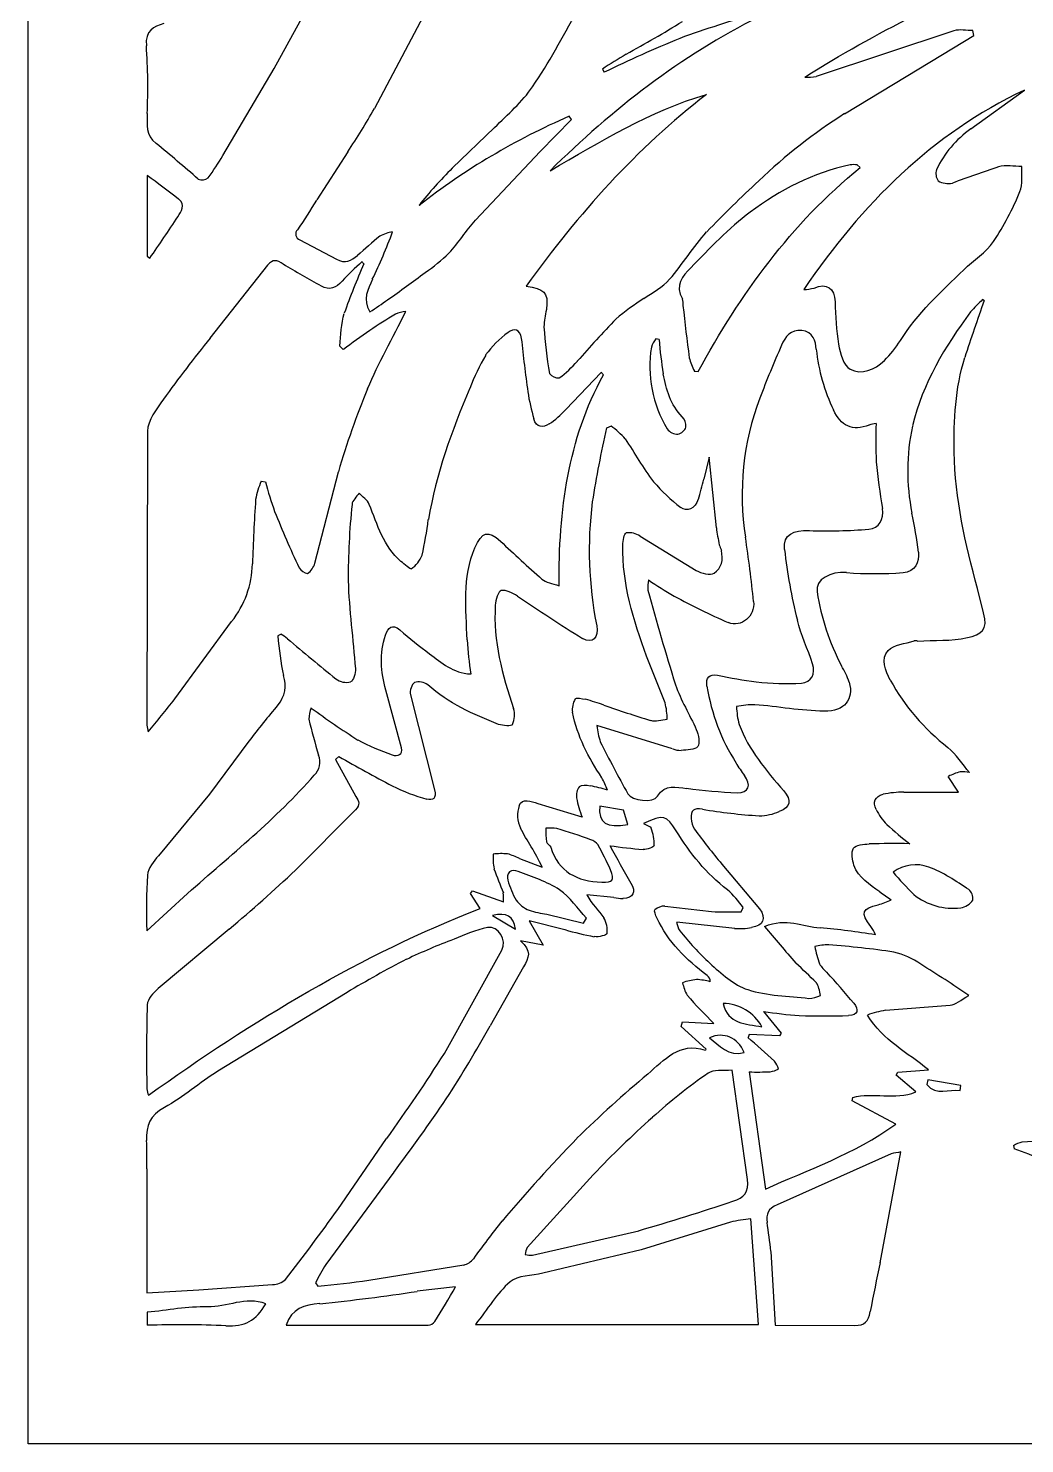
# Model space of a CAD drawing. Header units: millimetres. Extents: x 110 to 500, y -365 to -41.
# Drawn here: x 110.3 to 229.1, y -365.5 to -196.8 of the extents above; entities that cross this region are included whole.
import ezdxf

# ---------------------------------------------------------------- set-up
doc = ezdxf.new("R2010")
doc.units = ezdxf.units.MM
doc.layers.get('0').update_dxf_attribs({"lineweight": 25, "true_color": 0xffffff})

msp = doc.modelspace()

# ---------------------------------------------------------------- linework, layer by layer
for p, q in [((110.35, -365.48), (110.35, -41.49)), ((139.65, -201.61), (146.24, -189.63)), ((158.53, -193.26), (151.6, -206.38)), ((220.64, -197.13), (204.24, -202.56)), ((223.04, -197.66), (222.93, -197.1)), ((219.31, -199.94), (223.04, -197.66)), ((207.62, -207), (219.31, -199.94)), ((133.52, -211.98), (139.65, -201.61)), ((178.76, -201.68), (178.98, -202.06)), ((222.69, -208.8), (229.07, -204.18)), ((175.09, -207.68), (174.81, -207.31)), ((160.87, -213.5), (165.92, -208.64)), ((171.35, -211.51), (175.09, -207.68)), ((148.42, -211.53), (144.72, -217.28)), ((163.66, -219.68), (171.35, -211.51)), ((209.48, -213.42), (209.13, -213.09)), ((124.51, -214.35), (124.51, -223.99)), ((142.72, -222.02), (147.08, -224.33)), ((124.51, -223.99), (124.83, -224.21)), ((138.87, -225.06), (132, -233.74)), ((185.52, -233.92), (185.15, -233.84)), ((147.89, -235.1), (147.48, -234.69)), ((189.72, -237.67), (190.17, -237.73)), ((178.62, -237.83), (174.41, -242.26)), ((179.8, -244.23), (179.25, -244.45)), ((124.56, -244.84), (124.47, -279.86)), ((191.5, -247.91), (190.84, -250.55)), ((192.35, -256.33), (191.5, -247.91)), ((138.1, -250.8), (138.61, -250.86)), ((144.5, -260.56), (147.3, -249.67)), ((183.27, -257.33), (189.96, -261.43)), ((224.19, -266.48), (223.46, -263.57)), ((127.8, -276.74), (134.58, -267.51)), ((140.47, -269), (140.07, -269.22)), ((186.23, -277.2), (184.04, -271.64)), ((154.83, -282.56), (152.94, -275.67)), ((155.89, -276.24), (158.75, -287.56)), ((187.14, -282.67), (178.11, -279.91)), ((136.64, -281.76), (131.95, -288.1)), ((147.35, -283.59), (146.97, -283.94)), ((146.97, -283.94), (149.4, -288.37)), ((221.22, -287.83), (219.99, -285.96)), ((131.95, -288.1), (125.86, -295.41)), ((214.7, -287.84), (221.22, -287.83)), ((149.35, -289.93), (142.19, -297.13)), ((171.07, -289.19), (176.33, -290.8)), ((181.29, -289.99), (178.45, -289.5)), ((181.8, -291.7), (181.29, -289.99)), ((168.89, -295.75), (171.58, -296.76)), ((193, -296.41), (197.49, -301.76)), ((124.48, -304.35), (129.32, -299.92)), ((163.06, -299.93), (163.29, -299.59)), ((164.2, -301.7), (163.06, -299.93)), ((163.29, -299.59), (166.97, -300.93)), ((180.11, -300.41), (176.9, -300.08)), ((186.22, -301.41), (191.77, -302.07)), ((195.29, -302.09), (195.54, -301.59)), ((165.65, -302.53), (168.4, -304.15)), ((174.29, -304.23), (170.02, -303.16)), ((170.02, -303.16), (171.71, -306.07)), ((172.15, -302.38), (176.51, -303.46)), ((176.51, -303.46), (176.87, -302.87)), ((194.53, -304.08), (187.62, -303.34)), ((134.3, -304.17), (125.83, -311.24)), ((159.94, -318.98), (166.78, -306.68)), ((171.71, -306.07), (169.01, -305.55)), ((169.38, -308.64), (165.39, -315.7)), ((148.33, -311.72), (132.93, -321.1)), ((212.51, -313.83), (220.23, -313.24)), ((188.14, -315.78), (188.32, -315.2)), ((188.32, -315.2), (192.06, -315.41)), ((197.98, -313.96), (200.07, -316.55)), ((191.14, -318.47), (188.14, -315.78)), ((196.24, -316.71), (196.12, -317.06)), ((199.86, -316.88), (196.24, -316.71)), ((200.07, -316.55), (199.86, -316.88)), ((196.07, -333.98), (194.23, -320.96)), ((196.26, -321.18), (198.19, -335.13)), ((213.77, -321.55), (213.97, -321.2)), ((216.13, -323.56), (213.77, -321.55)), ((213.97, -321.2), (217.63, -320.94)), ((217.54, -322.13), (217.44, -322.68)), ((221.49, -322.8), (217.54, -322.13)), ((221.4, -323.38), (221.49, -322.8)), ((208.54, -324.64), (208.62, -324.22)), ((213.73, -327.4), (208.54, -324.64)), ((147.24, -337.56), (153.05, -329.12)), ((227.77, -329.96), (227.85, -330.36)), ((236.15, -329.08), (228.75, -329.56)), ((213.19, -330.95), (199.6, -337)), ((211.88, -343.91), (214.33, -330.72)), ((124.46, -332.73), (124.46, -347.51)), ((153.91, -333.14), (145.8, -344.11)), ((177.68, -333.43), (169.82, -342.1)), ((197.35, -351.28), (196.47, -338.68)), ((170.43, -343.02), (183.09, -340.1)), ((194.02, -339.07), (183.39, -342.36)), ((183.39, -342.36), (171.66, -345.17)), ((198.85, -342.56), (199.36, -351.37)), ((150.94, -346.01), (162.26, -344.18)), ((124.46, -347.51), (130.68, -347.16)), ((130.68, -347.16), (139.47, -346.51)), ((144.59, -346.32), (144.87, -346.72)), ((161.27, -346.8), (156.71, -347.32)), ((124.52, -349.82), (124.52, -351.37)), ((141.06, -351.36), (157.98, -351.34)), ((163.63, -351.28), (197.35, -351.28)), ((199.36, -351.37), (208.81, -351.39)), ((500.1, -365.48), (110.35, -365.48))]:
    msp.add_line(p, q)
for centre, radius, start, end in [((243.48, -353.87), 165.44, 106.207, 109.6017), ((124.94, -95.11), 119.13, 298.3972, 302.1268), ((51.44, -203.88), 73.15, 357.5614, 3.905), ((252.54, -353.92), 168.74, 112.4953, 115.8457), ((234.44, -287.69), 102.46, 121.0448, 122.9147), ((203.15, -195.77), 6.88, 267.8166, 279.1307), ((72.51, -161.21), 91.08, 326.4565, 330.2641), ((207.67, -283.09), 82.6, 113.4392, 127.9174), ((241.85, -261.12), 64.04, 122.3043, 133.9262), ((229.83, -218.99), 12.44, 125.064, 154.6385), ((-19.88, -387.17), 228.82, 48.881, 50.5269), ((113.69, -200.85), 22.74, 322.7162, 330.6972), ((194.63, -247.62), 48, 134.6876, 141.785), ((208.75, -217.28), 4.21, 84.8381, 96.1367), ((219.95, -214.14), 1.44, 160.2801, 216.2437), ((305.62, -448.06), 247.88, 108.7402, 110.0891), ((-15.71, -405.11), 236.75, 52.5471, 53.6814), ((131.05, -213.66), 1.22, 248.3466, 307.1764), ((288, -314.04), 134.21, 132.4459, 136.1611), ((219.97, -213.02), 2.3, 239.1198, 282.885), ((107.21, -195.75), 43.25, 324.5778, 330.1406), ((197.07, -203.52), 33.94, 326.5271, 337.9238), ((-17.26, -124.61), 173.52, 324.9715, 326.9396), ((142.92, -221.34), 0.704, 131.5695, 253.8578), ((193.42, -271.93), 65.03, 129.2906, 132.3767), ((89.76, -196.97), 68.4, 334.2083, 339.3642), ((154.69, -226.25), 5.26, 100.0866, 117.794), ((145.81, -208.56), 21.01, 304.2917, 314.289), ((212.53, -106.09), 138.82, 238.8561, 241.0045), ((177.15, -254.73), 40.46, 131.9354, 136.6091), ((224.84, -257.84), 81.46, 156.1441, 160.601), ((-11.51, -366.18), 214.84, 41.1178, 41.2101), ((12.27, -30.75), 243.36, 305.3786, 306.6813), ((94.48, -145.2), 102.45, 303.5217, 304.9524), ((198.65, -252.94), 28.19, 121.9828, 130.3873), ((186.25, -229.63), 2.14, 354.1544, 15.4069), ((202.72, -222.94), 5, 270.5199, 284.6867), ((467.47, -315.84), 258.16, 160.4074, 161.9977), ((233.5, -239.79), 14.21, 131.5315, 139.7969), ((183.1, -288.54), 72.16, 55.2204, 55.3984), ((179.46, -274.22), 50.21, 120.3246, 124.476), ((155.91, -235.33), 4.81, 96.8363, 112.02), ((183.5, -233.06), 11.72, 166.6152, 176.7028), ((434.18, -203.68), 247.2, 186.0768, 187.5337), ((242.54, -229.1), 36.03, 180.5105, 188.5686), ((233.42, -228.09), 61.77, 183.9967, 189.2048), ((282.92, -329.86), 142.11, 136.1824, 138.9324), ((281.01, -353.05), 190.89, 141.3148, 144.0641), ((231.41, -347.23), 139.81, 125.0872, 126.6778), ((174.46, -242.68), 11.85, 125.8532, 144.1892), ((412.69, -207.58), 244.99, 186.1391, 187.6377), ((187.71, -235.92), 3.3, 140.8982, 160.3279), ((238.9, -229.62), 53.55, 184.6077, 188.9945), ((203.37, -227.24), 12.85, 314.4587, 328.1059), ((186.3, -248.33), 24.86, 149.6044, 159.7495), ((199.19, -237.04), 14.76, 171.3003, 210.6476), ((196.27, -234.26), 7.38, 194.3493, 207.4991), ((316.32, -286.13), 127.12, 156.0777, 159.1504), ((226.07, -232.79), 21.93, 185.9479, 205.6931), ((165.07, -227.02), 14.3, 306.7344, 318.496), ((173.54, -237.08), 1.41, 219.1984, 273.4188), ((-1.2, -399.22), 241.63, 41.8178, 41.9103), ((240.31, -276.86), 96.9, 157.4926, 163.7025), ((199.33, -235.16), 29.88, 189.601, 195.9328), ((228.42, -252.45), 33, 159.4768, 188.7442), ((166.2, -234.74), 11.13, 303.9686, 317.4871), ((311.99, -274.46), 136.09, 167.2584, 171.0245), ((174.08, -252.32), 9.91, 41.5578, 54.7868), ((187.44, -243.86), 1.37, 283.7829, 339.7638), ((187.18, -244.21), 1.55, 355.1449, 44.2729), ((212.65, -250.69), 6.91, 100.6157, 107.8011), ((268.72, -245.88), 57.38, 178.0214, 182.5933), ((240.35, -249.54), 25.2, 167.7947, 191.5538), ((187.77, -243.58), 1.61, 217.6381, 269.7519), ((279.8, -242.12), 68.69, 185.3026, 190.0038), ((147.31, -254.79), 10.04, 156.5955, 169.569), ((180.38, -239.91), 43.18, 194.6866, 199.6112), ((200.43, -237.73), 20.35, 220.144, 232.6895), ((163.2, -244.4), 28.32, 342.4317, 347.4589), ((321.44, -265.75), 184.44, 176.0266, 178.4154), ((271.67, -201.26), 142.26, 201.9342, 204.8763), ((237.5, -262.55), 89.03, 174.2014, 180.0552), ((223.02, -259.01), 45.82, 172.7542, 191.3258), ((168.93, -264.84), 47.83, 6.7258, 12.3693), ((113.08, -249.73), 45.29, 347.3907, 352.8504), ((215.14, -253.48), 22.97, 187.1344, 192.2895), ((308.85, -107.25), 207.21, 226.6558, 228.5062), ((181.93, -259.42), 2.49, 57.3898, 97.2694), ((34.81, -281.87), 162.84, 5.9036, 8.6184), ((205.46, -193.78), 62.93, 268.1611, 274.618), ((153.82, -258.18), 3.75, 305.2238, 337.5967), ((207.5, -253.23), 15.67, 199.1361, 201.7067), ((258.96, -252.71), 58.81, 186.0626, 194.3989), ((125.52, -260.35), 11.55, 321.6774, 358.5327), ((143.92, -260.25), 1.56, 212.9481, 259.2927), ((142.14, -259.81), 2.48, 307.0276, 342.5166), ((189.05, -263.34), 4.87, 170.7573, 184.8656), ((210.97, -223.05), 47.7, 235.921, 240.2673), ((211.31, -214.21), 47.59, 265.8459, 273.9571), ((304.97, -63.27), 243.05, 235.8804, 238.0618), ((453.09, -191.64), 278.4, 195.0132, 197.4327), ((224.97, -195.8), 78.32, 241.26, 246.5212), ((233.36, -259.31), 29.39, 189.1578, 207.2892), ((181.89, -265.47), 41.99, 185.1208, 191.6554), ((134.78, -277.99), 10.63, 52.5211, 57.6989), ((291.6, -94.78), 230.54, 229.2975, 231.1599), ((200.85, -214.8), 70.86, 229.286, 232.9646), ((214.42, -266.18), 51.9, 183.8956, 188.4043), ((216.06, -271.57), 1.76, 81.3938, 95.0601), ((198.54, -278.17), 10.24, 19.5259, 31.746), ((137.38, -275.11), 3.59, 319.5254, 18.92), ((148.27, -272.66), 2.1, 233.3628, 283.4689), ((156.9, -276.51), 1.8, 53.8982, 107.611), ((206.63, -206.14), 69.23, 258.2228, 262.09), ((200.56, -244.1), 30.8, 263.5674, 273.5978), ((236.29, -261.59), 26.56, 209.0482, 231.9763), ((215.22, -271.36), 24.3, 189.1445, 212.3776), ((30.33, -201.22), 123.3, 319.8871, 322.2304), ((236.56, -358.42), 125.94, 139.9854, 142.5023), ((147.27, -279.2), 3.49, 156.4608, 178.9257), ((203.91, -196.51), 100.95, 233.6498, 237.4753), ((165.55, -278.64), 2.74, 335.308, 16.5196), ((177.66, -278.01), 2.49, 149.0361, 187.1835), ((168.67, -306.24), 30.55, 70.3374, 74.6579), ((217.75, -168.07), 116.08, 250.4763, 253.351), ((177.6, -279.35), 8.9, 1.2561, 13.9408), ((197.01, -289.15), 11.73, 90.2947, 101.0798), ((204.3, -277.38), 9.55, 181.5575, 194.464), ((129.07, -279.37), 4.62, 186.1014, 196.2549), ((214.74, -262.16), 72.96, 193.4599, 196.9541), ((186.42, -279.17), 8.34, 185.129, 198.6024), ((162.04, -258.48), 26.26, 241.8016, 251.5009), ((339.19, -200.83), 179.94, 206.7524, 208.989), ((188.15, -280.24), 2.63, 247.4425, 269.757), ((142.89, -284.23), 2.21, 314.3085, 21.2082), ((241.73, -118.97), 189.76, 240.1756, 242.3693), ((207.85, -276.49), 15.34, 210.9203, 217.5604), ((166.9, -292.57), 13.44, 21.7082, 28.6623), ((223.23, -292.38), 7.19, 104.6906, 116.7475), ((221.67, -289.43), 4.02, 77.8349, 93.8122), ((164.39, -265.7), 23.9, 243.4931, 254.1003), ((177.47, -288.27), 1.81, 143.1654, 188.2941), ((173.22, -307.49), 20.82, 72.7649, 78.6809), ((199.37, -205.5), 82.56, 262.6452, 266.8395), ((214.69, -300.09), 12.25, 89.9751, 101.6616), ((172.35, -290.58), 3.69, 162.0516, 205.0996), ((190.36, -285.51), 14.99, 191.6303, 200.6811), ((201.95, -222.63), 68.18, 260.4954, 266.2176), ((217.44, -286.96), 6.72, 205.9432, 224.7871), ((191.9, -290.94), 2.54, 180.688, 211.4954), ((197.41, -284.69), 5.97, 270.4224, 294.129), ((242.64, -258.87), 44.45, 227.5961, 232.1923), ((182.94, -292.41), 10.93, 178.6288, 187.0407), ((172.55, -297.15), 5.03, 81.1228, 96.1471), ((152.5, -362.49), 73.33, 70.1635, 73.5006), ((179.59, -294.09), 5.35, 359.0509, 21.3969), ((269.78, -232.63), 99.82, 216.6869, 219.7184), ((176.89, -295.12), 1.68, 35.8555, 73.0095), ((151.47, -309.34), 30.79, 23.4311, 29.5853), ((187.89, -239.25), 55.58, 261.4982, 265.5939), ((423.92, -160.5), 278.46, 208.6987, 209.748), ((213.47, -405.11), 111.14, 89.0113, 91.5094), ((172.94, -295.7), 7.2, 176.1115, 190.1278), ((166.7, -304.69), 9.52, 85.4169, 95.7354), ((165.37, -302.68), 7.77, 63.1231, 74.3989), ((216.08, -300.92), 4.43, 68.9601, 126.7429), ((200.01, -301.75), 75.58, 176.947, 181.9688), ((-3.08, -142.15), 212.42, 310.2961, 313.1478), ((220.68, -277.2), 58.29, 199.8311, 202.8395), ((168.58, -298.03), 1.13, 142.1378, 195.38), ((176.65, -295.87), 9.48, 195.0678, 210.7192), ((168.25, -298.39), 1.2, 67.5302, 118.0189), ((236.02, -278.98), 29.13, 219.1355, 226.256), ((163, -300.43), 4, 352.7989, 8.7176), ((184.77, -309.22), 13.2, 35.3003, 47.5728), ((238.68, -262.31), 46.06, 234.3342, 236.4068), ((220.55, -294.22), 7.46, 231.1866, 277.0921), ((221.51, -300.51), 1.42, 352.561, 48.9726), ((171.4, -298.61), 3.58, 215.9099, 247.3617), ((181.35, -293.55), 6.97, 259.7786, 268.9446), ((186.24, -303.26), 1.85, 90.6371, 131.1146), ((208.35, -290.15), 11.59, 286.5255, 294.6785), ((221.06, -299.39), 2.27, 280.5197, 324.7589), ((173.82, -289.72), 12.77, 252.6934, 262.4729), ((176.36, -304.31), 2.99, 352.5038, 30.2702), ((190.85, -302.75), 3.29, 190.2724, 209.1503), ((193.75, -261.85), 40.27, 267.1915, 272.1917), ((170.31, -325.41), 22.07, 103.7638, 114.7053), ((185.25, -266.09), 39.68, 253.9666, 259.1765), ((219.31, -279.05), 40.27, 218.9271, 226.4261), ((195.14, -295.75), 8.35, 265.7787, 279.7149), ((328.86, -195.65), 169.72, 219.6007, 221.5409), ((196.07, -399.73), 96.11, 80.8793, 84.8447), ((204.38, -307.95), 7.6, 24.1743, 32.8027), ((185.62, -371.05), 70.12, 110.4833, 115.5174), ((205.8, -314.33), 8.29, 90.4275, 102.0659), ((218.97, -303.33), 15.17, 191.0197, 199.1408), ((198.77, -406.18), 100.37, 81.5561, 86.0142), ((211.14, -316.37), 9.77, 55.2223, 75.9826), ((207.58, -409.52), 114.35, 117.1403, 121.2077), ((96.56, -420.1), 153.63, 45.4865, 46.7493), ((208.32, -305.95), 4.38, 212.5417, 230.1191), ((116.98, -467.85), 188.12, 55.9021, 57.9825), ((191.03, -318.52), 8.42, 97.2126, 108.7623), ((189.5, -318.25), 8.1, 74.8134, 86.6566), ((190.63, -310.44), 0.988, 0.1934, 50.8304), ((131.51, -377.17), 100.41, 39.7225, 42.5209), ((192.89, -309.72), 4.64, 190.2589, 209.8871), ((352.64, -319.27), 228.2, 178.4708, 180.9829), ((248.87, -258.37), 80.51, 221.808, 225.1204), ((193.04, -318.45), 5.43, 29.0932, 88.8397), ((203.05, -308.18), 4.25, 274.3219, 293.9081), ((206.55, -259.99), 54.65, 260.9813, 265.4665), ((205.15, -215.59), 98.92, 268.307, 271.7095), ((214.82, -327), 13.37, 99.9686, 109.5326), ((9.35, -227.84), 179.08, 327.3705, 330.6189), ((101.71, -424.73), 143.19, 47.0581, 48.7556), ((190.9, -318.34), 0.272, 299.8307, 332.4159), ((-29.48, -197.76), 224.89, 324.2594, 327.3839), ((196.63, -321.87), 3.29, 18.2976, 36.7632), ((281.56, -437.52), 151.52, 129.9944, 134.3058), ((234.69, -382.71), 75.14, 125.2105, 131.6739), ((197.23, -277.84), 43.35, 268.7136, 272.0333), ((198.04, -317.29), 3.94, 280.69, 295.7844), ((127.93, -322.75), 3.49, 187.1859, 200.2646), ((-21.93, -200.62), 220.18, 322.9943, 325.7923), ((268.17, -419.68), 125.01, 131.8738, 136.3744), ((67.54, -331.2), 56.94, 358.4666, 1.8682), ((332.15, -479.57), 217.05, 136.1104, 139.6169), ((229.55, -332.91), 3.44, 103.409, 121.1289), ((207.09, -389.86), 63.02, 67.3717, 70.7736), ((215.35, -338.52), 7.87, 97.4937, 105.9415), ((104.69, -69.6), 281.63, 286.1619, 288.5562), ((-69.07, -182.67), 266.04, 322.152, 324.3951), ((259.7, -413.38), 119.03, 141.2873, 144.0117), ((198.32, -358.03), 19.44, 95.4806, 102.7897), ((82.91, -356.17), 116.74, 6.6979, 8.4054), ((171.71, -343.11), 2.15, 151.8325, 174.8125), ((161.75, -342.19), 2.06, 284.3997, 322.56), ((170.31, -340.35), 2.67, 253.9632, 272.6302), ((370.76, -379.65), 162.85, 167.32, 169.4129), ((161.66, -354.24), 18.82, 147.4291, 155.1062), ((139.43, -344.15), 2.36, 271.0858, 312.0852), ((126.97, -167.19), 180.42, 275.6934, 277.6344), ((119.73, -101.72), 248.38, 275.8598, 278.5618), ((25.73, -268.43), 156.57, 328.2067, 329.9629), ((128.42, -491.13), 139.82, 87.7522, 91.6002), ((157.92, -350.22), 1.13, 273.2989, 321.765)]:
    msp.add_arc(centre, radius, start, end)
for points in [[(202.89, -202.64), (211.46, -197.23), (220.18, -193.08), (228.98, -189.01)], [(170.45, -203.79), (172.4, -200.93), (174, -197.84), (175.75, -194.85)], [(197.46, -195.45), (188.09, -200.12), (179.97, -206.48), (172.53, -213.79)], [(126.5, -196.24), (125.28, -196.63), (124.26, -197.12), (124.42, -198.9)], [(222.93, -197.1), (222.16, -197.1), (221.34, -196.9), (220.64, -197.13)], [(165.92, -208.64), (167.49, -207.07), (169.21, -205.59), (170.45, -203.79)], [(191.17, -204.7), (182.83, -211.15), (175.91, -218.88), (169.69, -227.53)], [(172.53, -213.79), (178.54, -210.31), (184.45, -206.69), (191.17, -204.7)], [(229.07, -204.18), (218, -209.41), (209.73, -217.76), (202.77, -227.94)], [(124.52, -206.99), (124.5, -208.32), (124.28, -209.54), (125.58, -210.54)], [(190.17, -237.73), (195.2, -228.52), (201.25, -220.12), (209.48, -213.42)], [(208.3, -213.1), (203.87, -214), (199.95, -216.09), (196.39, -218.73)], [(228.76, -213.29), (227.83, -213.29), (226.84, -213.08), (225.98, -213.33)], [(228.52, -216.27), (228.89, -215.4), (228.7, -214.29), (228.76, -213.29)], [(128.17, -219.27), (128.56, -218.64), (129.17, -217.87), (128.26, -217.16)], [(196.39, -218.73), (193.81, -220.65), (191.56, -223.05), (189.29, -225.36)], [(160.48, -223.6), (161.63, -222.37), (162.53, -220.92), (163.66, -219.68)], [(186.77, -226.73), (188.35, -224.94), (189.59, -222.84), (191.19, -221.08)], [(221.83, -225.59), (223.01, -224.46), (224.47, -223.54), (225.38, -222.23)], [(140.73, -224.91), (140, -224.45), (139.5, -224.26), (138.87, -225.06)], [(147.08, -224.33), (148.11, -224.93), (148.85, -224.5), (149.59, -223.89)], [(189.29, -225.36), (188.35, -226.31), (187.33, -227.48), (188.31, -229.07)], [(214.28, -234.03), (216.32, -230.78), (219.12, -228.23), (221.83, -225.59)], [(147.75, -226.94), (147.01, -227.77), (146.27, -228.12), (145.23, -227.52)], [(151.35, -226.73), (150.84, -227.9), (150.15, -229.14), (151.06, -230.61)], [(169.69, -227.53), (171.8, -227.95), (172.35, -228.08), (172.1, -230.35)], [(183.71, -229.03), (184.75, -228.28), (185.95, -227.67), (186.77, -226.73)], [(203.99, -227.78), (205.52, -227.13), (206.44, -227.75), (206.51, -229.42)], [(147.48, -234.69), (147.64, -233.39), (147.61, -232.02), (148, -230.79)], [(150.79, -239.77), (152.08, -236.69), (153.74, -233.77), (155.34, -230.56)], [(222.65, -230.61), (219.59, -234.76), (216.94, -239.1), (215.72, -244.21)], [(169.11, -233.78), (168.97, -232.64), (168.21, -232.54), (167.52, -233.08)], [(202.52, -232.83), (201.2, -232.72), (200.56, -233.54), (200.11, -234.58)], [(204.26, -235.06), (204.19, -234.16), (203.9, -232.95), (202.52, -232.83)], [(206.91, -234.47), (207.11, -235.54), (207.5, -237.03), (208.28, -237.44)], [(220.69, -247.32), (220.64, -243.51), (220.81, -239.72), (221.95, -236.06)], [(208.28, -237.44), (209.65, -238.16), (211.23, -237.52), (212.37, -236.41)], [(173.6, -263.26), (173.56, -254.21), (174.66, -245.83), (178.88, -238.12)], [(188.29, -243.13), (186.89, -241.69), (186.37, -239.86), (186.01, -237.99)], [(126.45, -241.02), (125.63, -242.18), (124.57, -243.55), (124.56, -244.84)], [(162.97, -239.72), (160.8, -244.77), (158.96, -249.92), (158.03, -255.36)], [(210.54, -244.11), (208.6, -244.87), (207.16, -244.21), (206.31, -242.29)], [(172.42, -243.97), (171.69, -244.43), (170.89, -244.45), (170.6, -243.36)], [(184.88, -250.85), (183.63, -249.24), (182.67, -247.42), (181.5, -245.75)], [(223.46, -263.57), (222.03, -258.24), (220.77, -252.88), (220.69, -247.32)], [(149.76, -252.2), (149.47, -252.65), (148.96, -253.09), (148.93, -253.55)], [(150.98, -253.55), (150.77, -253.03), (150.17, -252.65), (149.76, -252.2)], [(190.19, -252.94), (189.8, -254.06), (188.84, -254.53), (188.1, -253.91)], [(154.76, -260.35), (152.67, -258.55), (151.95, -255.99), (150.98, -253.55)], [(210.52, -256.51), (211.74, -256.42), (212.35, -255.26), (212.15, -254.06)], [(163.58, -258.71), (164.39, -256.82), (165.13, -256.58), (166.62, -257.94)], [(181.19, -258.4), (181.2, -257.89), (181.37, -257.01), (181.61, -256.95)], [(200.48, -258.92), (200.33, -257.09), (201.49, -256.59), (203.44, -256.68)], [(162.64, -269.7), (162.53, -266.01), (162.05, -262.28), (163.58, -258.71)], [(184.04, -271.64), (182.48, -267.36), (181.12, -263.03), (181.19, -258.4)], [(192.08, -261.74), (192.97, -261.2), (193.21, -260.11), (192.94, -259.03)], [(216.44, -259.23), (216.53, -260.44), (216.07, -261.62), (214.6, -261.69)], [(155.98, -261.25), (155.89, -261.32), (155.16, -260.69), (154.76, -260.35)], [(148.47, -262.63), (148.57, -266.14), (149.07, -269.64), (149.33, -273.14)], [(171.56, -262.45), (172.03, -262.86), (172.77, -262.95), (173.6, -263.26)], [(189.96, -261.43), (190.56, -261.77), (191.6, -262.03), (192.08, -261.74)], [(207.86, -261.68), (205.96, -261.49), (204.11, -262.5), (204.35, -263.98)], [(166.7, -263.82), (166.36, -263.88), (166.04, -264.94), (166, -265.56)], [(168.64, -264.48), (168.06, -264.11), (167.29, -263.72), (166.7, -263.82)], [(166, -265.56), (165.75, -269.82), (166.81, -273.87), (168.18, -277.86)], [(196.78, -265.12), (196.97, -266.87), (195.35, -268.28), (193.76, -267.63)], [(152.93, -269.14), (153.25, -268.24), (153.68, -267.73), (154.63, -268.51)], [(178.09, -268.01), (178.37, -269.43), (177.59, -270.23), (176.4, -269.53)], [(203.81, -272.55), (203.25, -270.8), (202.43, -269.11), (202, -267.33)], [(222.26, -269.43), (223.95, -269.05), (224.75, -268.52), (224.19, -266.48)], [(152.94, -275.67), (152.4, -273.51), (152.13, -271.32), (152.93, -269.14)], [(212.83, -270.96), (213.51, -270.25), (214.86, -270.16), (215.91, -269.81)], [(216.33, -269.83), (218.31, -269.72), (220.35, -269.85), (222.26, -269.43)], [(158.17, -271.37), (159.59, -272.4), (160.92, -273.65), (163.08, -273.76)], [(213.07, -274.49), (212.47, -273.38), (211.9, -271.95), (212.83, -270.96)], [(149.33, -273.14), (149.36, -273.67), (149.11, -274.56), (148.76, -274.7)], [(202.49, -274.84), (203.69, -274.74), (204.2, -273.73), (203.81, -272.55)], [(156.36, -274.79), (156.03, -274.94), (155.78, -275.79), (155.89, -276.24)], [(191.22, -275.22), (191.08, -274.18), (191.5, -273.75), (192.5, -273.91)], [(208.19, -274.75), (208.72, -276.78), (207.64, -278.22), (205.21, -278.19)], [(166.39, -279.76), (163.37, -278.58), (160.43, -277.27), (157.97, -275.05)], [(175.52, -276.73), (175.62, -276.56), (176.34, -276.68), (176.75, -276.78)], [(187.48, -275.04), (188.09, -276.89), (189.18, -278.58), (189.95, -280.39)], [(205.21, -278.19), (202.45, -278.15), (199.71, -277.65), (196.95, -277.42)], [(168.04, -279.78), (167.93, -280), (166.9, -279.96), (166.39, -279.76)], [(178.7, -286.12), (177.12, -283.7), (175.76, -281.18), (175.19, -278.32)], [(184.49, -279.28), (185.1, -279.45), (185.82, -279.21), (186.49, -279.15)], [(195.06, -279.76), (196.21, -282.81), (198.26, -285.27), (200.37, -287.69)], [(189.95, -280.39), (190.21, -281.01), (190.44, -282), (190.13, -282.41)], [(153.71, -283.38), (154.41, -283.65), (155.02, -283.36), (154.83, -282.56)], [(190.13, -282.41), (189.82, -282.83), (188.84, -282.79), (188.14, -282.87)], [(222.52, -285.51), (221.68, -284.52), (220.95, -283.34), (219.93, -282.51)], [(129.32, -299.92), (134.47, -295.34), (139.87, -291.03), (144.43, -285.81)], [(194.82, -287.94), (196.22, -287.96), (196.55, -286.95), (195.69, -285.84)], [(149.4, -288.37), (149.71, -288.92), (149.96, -289.34), (149.35, -289.93)], [(158.75, -287.56), (159.03, -288.6), (158.53, -288.88), (157.84, -288.68)], [(176.02, -287.18), (176.26, -286.94), (176.88, -287.01), (177.31, -287.07)], [(181.8, -288.04), (182.26, -288.87), (184.86, -289.15), (185.34, -288.33)], [(185.34, -288.33), (186.25, -286.8), (187.56, -287.28), (188.8, -287.39)], [(200.37, -287.69), (201.35, -288.8), (201.21, -289.63), (199.85, -290.14)], [(211.39, -289.9), (210.97, -289.05), (211.25, -288.32), (212.21, -288.1)], [(168.84, -289.44), (169.22, -288.5), (170.27, -288.94), (171.07, -289.19)], [(178.45, -289.5), (178.24, -291.5), (179.28, -292.16), (181.8, -291.7)], [(190.7, -289.87), (189.63, -289.69), (189.3, -290.03), (189.36, -290.97)], [(187.56, -292.45), (186.38, -290.6), (186.1, -290.47), (183.67, -291.57)], [(183.67, -291.57), (184.06, -291.81), (184.5, -291.91), (184.57, -292.14)], [(171.58, -296.76), (170.82, -295.03), (169.76, -293.66), (169.01, -292.14)], [(193.68, -299.47), (191.11, -297.57), (189.23, -295.1), (187.56, -292.45)], [(172.09, -293.75), (172.13, -293.99), (172.53, -294.15), (172.61, -294.39)], [(172.61, -294.39), (173.54, -297.37), (175.77, -298.46), (178.68, -298.58)], [(184.94, -294.18), (184.93, -294.38), (184.08, -294.69), (183.62, -294.67)], [(208.75, -296.56), (208.53, -295.93), (208.4, -295.02), (208.7, -294.52)], [(208.7, -294.52), (208.95, -294.12), (209.9, -294.04), (210.55, -294.01)], [(125.86, -295.41), (125.3, -296.1), (124.62, -296.91), (124.54, -297.72)], [(211.82, -299.73), (210.63, -298.84), (209.27, -298.06), (208.75, -296.56)], [(222.44, -299.45), (220.9, -298.47), (219.37, -297.37), (217.67, -296.79)], [(173.66, -299.48), (172.18, -298.49), (170.39, -297.97), (168.71, -297.29)], [(178.68, -298.58), (180, -298.64), (180.26, -298.32), (179.73, -297.1)], [(176.87, -302.87), (175.81, -301.72), (174.92, -300.32), (173.66, -299.48)], [(176.9, -300.08), (177.52, -301.22), (178.34, -301.94), (178.94, -302.81)], [(182.16, -298.67), (182.79, -299.74), (182.46, -300.45), (181.22, -300.52)], [(124.66, -323.96), (137.1, -315.05), (150.02, -307.23), (164.2, -301.7)], [(185.25, -302.83), (185.1, -302.52), (184.91, -301.96), (185.03, -301.87)], [(197.49, -301.76), (198.35, -302.85), (197.92, -303.77), (196.55, -303.98)], [(210.76, -303.83), (209.51, -302.25), (209.71, -301.66), (211.65, -301.26)], [(168.4, -304.15), (168.2, -302.63), (167.36, -302.13), (165.65, -302.53)], [(191.26, -309.68), (188.75, -307.83), (186.6, -305.68), (185.25, -302.83)], [(198.09, -303.84), (200.65, -302.75), (202.68, -303.89), (204.71, -304.01)], [(166.78, -306.68), (167.43, -305.49), (166.38, -303.72), (165.06, -303.97)], [(179.32, -304.7), (179.3, -304.89), (178.3, -305.14), (177.8, -305.06)], [(169.01, -305.55), (170.37, -306.73), (170.01, -307.6), (169.38, -308.64)], [(191.55, -308.22), (192.94, -309.44), (194.41, -310.83), (196.09, -311.37)], [(125.83, -311.24), (125.25, -311.74), (124.55, -312.51), (124.52, -313.18)], [(196.09, -311.37), (198.39, -312.11), (200.93, -312.15), (203.37, -312.41)], [(204.77, -312.06), (204.61, -311.55), (204.59, -310.92), (204.26, -310.55)], [(193.15, -313.03), (193.76, -315.5), (195.8, -315.42), (197.78, -315.81)], [(208.74, -313), (209.33, -313.74), (209.27, -314.44), (208.1, -314.46)], [(220.23, -313.24), (220.86, -313.17), (221.44, -312.62), (222.43, -312.07)], [(217.63, -320.94), (215.12, -318.87), (212.27, -317.48), (210.35, -314.4)], [(195.68, -318.87), (194.85, -317.04), (193.27, -316.38), (191.51, -317.1)], [(184.18, -321.44), (186.13, -319.74), (187.93, -317.57), (191.03, -318.58)], [(191.51, -317.1), (192.75, -318.02), (193.71, -319.39), (195.68, -318.87)], [(132.93, -321.1), (130.75, -322.45), (128.81, -324.2), (126.58, -325.41)], [(194.23, -320.96), (193.09, -321.08), (192, -320.88), (191.37, -321.33)], [(208.62, -324.22), (210.98, -323.53), (213.59, -324.6), (216.13, -323.56)], [(217.44, -322.68), (218.59, -324.06), (220.07, -323.21), (221.4, -323.38)], [(126.58, -325.41), (124.84, -326.35), (124.35, -327.57), (124.45, -329.35)], [(198.19, -335.13), (203.28, -332.85), (208.68, -331.02), (213.73, -327.4)], [(194.32, -336.59), (195.61, -336.18), (196.3, -335.47), (196.07, -333.98)], [(199.6, -337), (198.46, -337.48), (198.29, -338.15), (198.39, -339.11)], [(171.66, -345.17), (170.33, -345.49), (168.68, -345.41), (167.76, -346.2)], [(167.76, -346.2), (166.2, -347.54), (165.09, -349.42), (163.63, -351.28)], [(138.65, -348.81), (136.25, -347.9), (134, -349.23), (131.71, -349.17)], [(133.9, -351.42), (136.09, -351.57), (137.53, -350.81), (138.65, -348.81)], [(145.09, -348.79), (143.2, -348.95), (141.78, -349.36), (141.06, -351.36)], [(131.71, -349.17), (129.34, -349.12), (126.96, -349.58), (124.52, -349.82)], [(208.81, -351.39), (210.03, -351.41), (210.49, -350.92), (210.68, -349.73)]]:
    msp.add_open_spline(points, degree=3)

doc.saveas('drawing.dxf')
